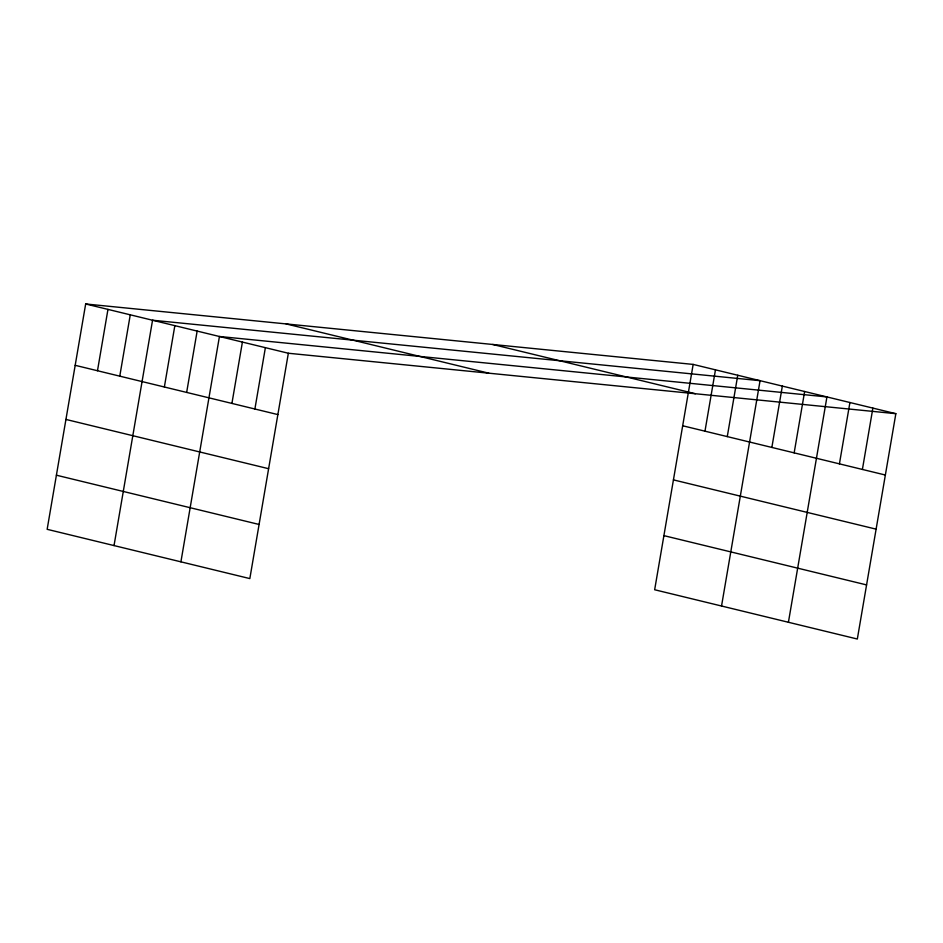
<?xml version="1.0" encoding="UTF-8"?>
<svg xmlns="http://www.w3.org/2000/svg" width="943" height="943" viewBox="0 0 943 943"><rect width="100%" height="100%" fill="white"/><g stroke="black" fill="none" stroke-linecap="round" stroke-linejoin="round"><path stroke-width="1.41" d="M693.164 364.411L85.672 303.976L47.15 529.318L249.836 578.589L288.346 353.248L895.85 413.682L857.328 639.024L654.654 589.752L693.164 364.411L895.85 413.682M97.483 370.74L107.962 309.398M119.773 376.151L130.264 314.809M114.032 545.573L152.554 320.231L760.058 380.677L721.536 606.019M164.365 386.995L174.844 325.653M186.655 392.418L197.146 331.076M180.915 561.828L219.436 336.486L826.94 396.932L788.419 622.274M231.919 403.415L242.41 342.073M254.893 409.003L265.384 347.661M704.975 431.175L715.466 369.833M727.277 436.597L737.756 375.255M771.857 447.442L782.348 386.1M794.159 452.852L804.638 391.51M839.423 463.862L849.914 402.52M862.397 469.449L872.876 408.107M492.694 344.466L695.38 393.738M286.142 323.921L488.828 373.192M682.685 425.764L885.359 475.024M85.672 303.976L288.346 353.248M673.432 479.881L876.118 529.153M75.181 365.318L277.867 414.59M663.896 535.636L866.582 584.908M65.927 419.435L268.614 468.706M56.403 475.201L259.077 524.461"/></g></svg>
